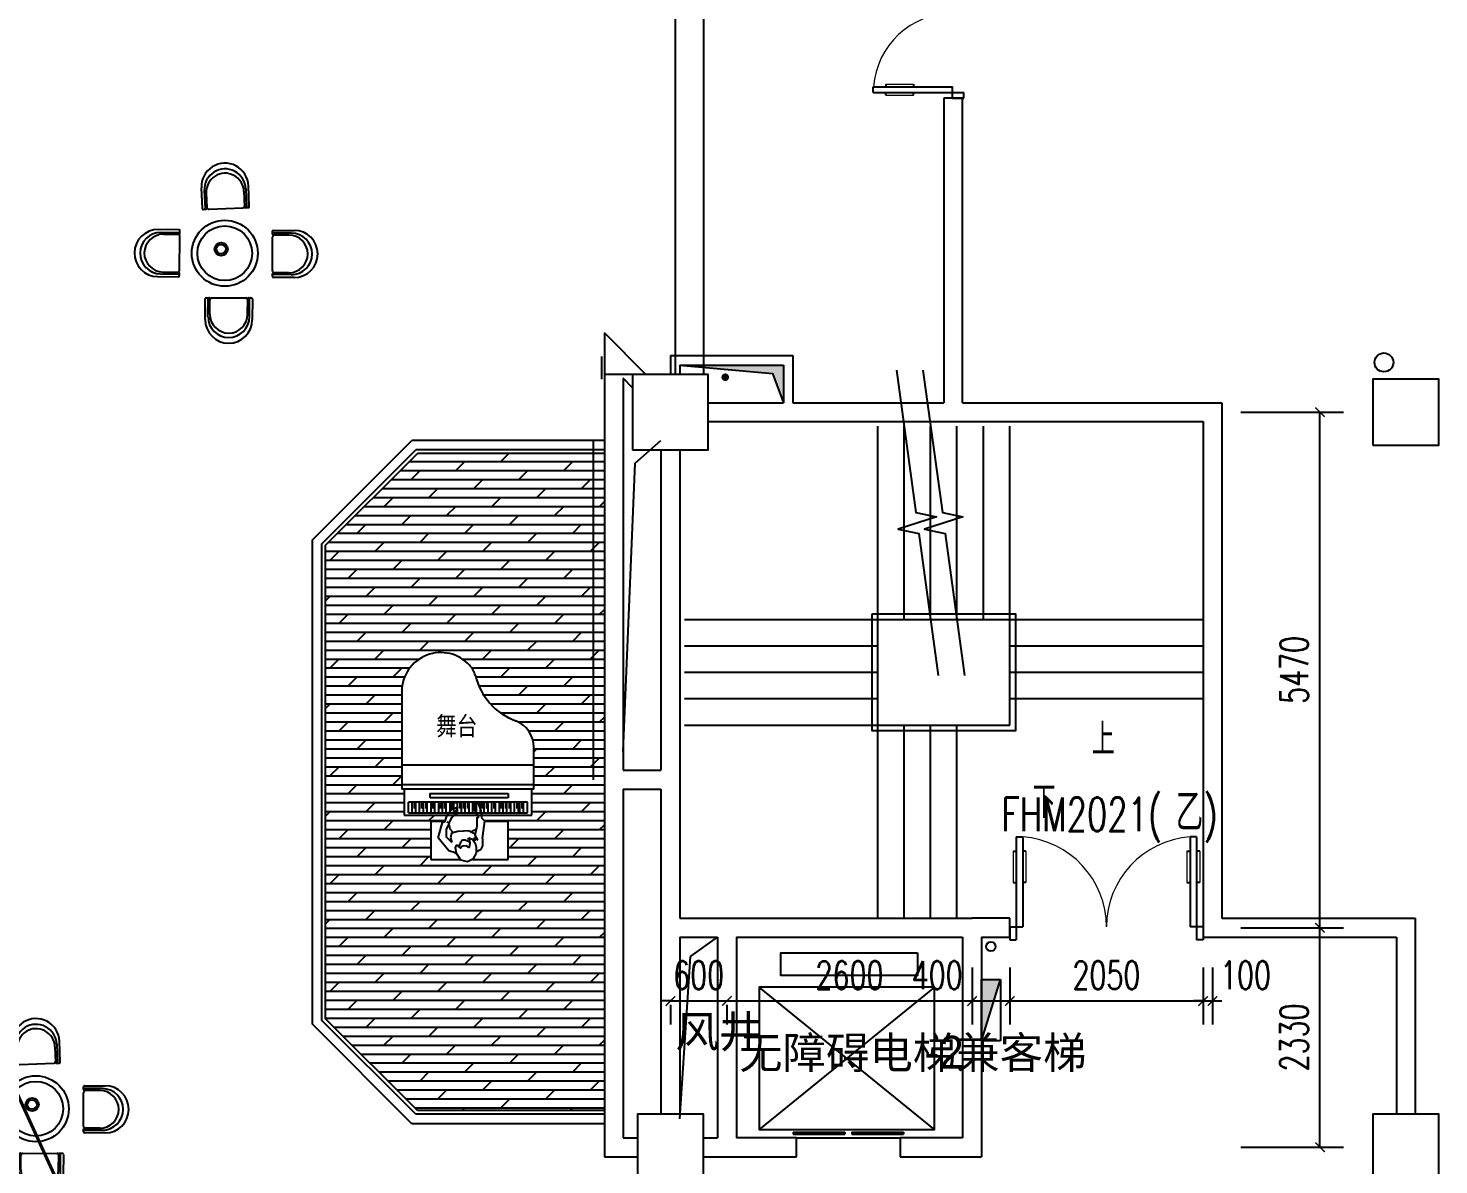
# Model space of a CAD drawing. Header units: millimetres. Extents: x 2680932 to 6187768, y 127588 to 383208.
# Drawn here: x 3094018 to 3108979, y 178841 to 190901 of the extents above; entities that cross this region are included whole.
import ezdxf

# ---------------------------------------------------------------- set-up
doc = ezdxf.new("R2010")
doc.units = ezdxf.units.MM
doc.header["$LTSCALE"] = 20
for name, color, linetype in [('COLUMN', 9, 'Continuous'), ('DIM_LEAD', 3, 'Continuous'), ('DIM_SYMB', 3, 'Continuous'), ('EQUIP_消火栓', 1, 'Continuous'), ('EVTR', 2, 'Continuous'), ('PUB_DIM', 3, 'Continuous'), ('PUB_TEXT', 41, 'Continuous'), ('STAIR', 2, 'Continuous'), ('VPIPE-消防', 1, 'Continuous'), ('WALL', 3, 'Continuous'), ('WINDOW', 4, 'Continuous'), ('WINDOW_TEXT', 183, 'Continuous'), ('WIRE-照明', 1, 'Continuous'), ('家具', 3, 'Continuous'), ('家具内线', 36, 'Continuous'), ('家具外线', 255, 'Continuous'), ('屋面排水', 210, 'Continuous'), ('标注', 6, 'Continuous'), ('细线', 8, 'Continuous'), ('门窗', 73, 'Continuous')]:
    doc.layers.add(name, color=color, linetype=linetype)
doc.styles.add('_TCH_DIM', font='SIMPLEX', dxfattribs={"bigfont": 'GBCBIG'})
doc.styles.add('_TCH_DIM_T3', font='SIMPLEX', dxfattribs={"width": 0.705882, "bigfont": 'GBCBIG'})
doc.styles.add('_TCH_WINDOW', font='SIMPLEX', dxfattribs={"bigfont": 'GBCBIG'})
doc.styles.get("Standard").update_dxf_attribs({"font": '', "width": 0.8})
doc.styles.get('Standard').set_extended_font_data('YouYuan')
doc.dimstyles.new('_TCH_ARCH&&100', dxfattribs={"dimtxt": 297.5, "dimasz": 100, "dimexe": 250, "dimexo": 300, "dimgap": 126.25, "dimtad": 1, "dimdec": 0, "dimzin": 0, "dimdsep": 46, "dimtxsty": '_TCH_DIM_T3', "dimblk": 'ARCHTICK', "dimcen": 0.09, "dimclrt": 7, "dimazin": 2, "dimtfac": 1, "dimtdec": 0, "dimtix": 1, "dimtmove": 2, "dimatfit": 3, "dimfxl": 1, "dimtolj": 1, "dimtzin": 0, "dimarcsym": 0})

# ---------------------------------------------------------------- blocks, each defined once
blk = doc.blocks.new('$TwtSys$00000434')
for p, q in [((-0.5, 0.5), (-0.5, -0.5)), ((-0.5, -0.5), (0.5, 0.5)), ((0.5, 0.5), (-0.5, 0.5)), ((0.5, -0.5), (0.5, 0.5)), ((-0.5, -0.5), (0.5, -0.5))]:
    blk.add_line(p, q)
blk.add_solid([(0.5, -0.5), (0.5, 0.5), (-0.5, -0.5)])
blk = doc.blocks.new('$DorLib2D$00000011')
for p, q in [((-0.4667, 0.4709), (-0.4667, -0.0625)), ((-0.4667, 0.4709), (-0.4333, 0.4709)), ((-0.4333, 0.4709), (-0.4333, 0.0042)), ((0.4333, 0.4709), (0.4333, 0.0042)), ((0.4667, 0.4709), (0.4333, 0.4709)), ((0.4667, 0.4709), (0.4667, -0.0625)), ((-0.4833, 0.3962), (-0.4667, 0.3962)), ((-0.4167, 0.3962), (-0.4333, 0.3962)), ((0.4167, 0.3962), (0.4333, 0.3962)), ((0.4833, 0.3962), (0.4667, 0.3962)), ((-0.4833, 0.2346), (-0.4667, 0.2346)), ((-0.4167, 0.2346), (-0.4333, 0.2346)), ((0.4167, 0.2346), (0.4333, 0.2346)), ((0.4833, 0.2346), (0.4667, 0.2346)), ((-0.5, 0.0042), (-0.4333, 0.0042)), ((-0.5, 0.0042), (-0.5, -0.0625)), ((0.5, 0.0042), (0.4333, 0.0042)), ((0.5, 0.0042), (0.5, -0.0625)), ((-0.5, -0.0625), (-0.4667, -0.0625)), ((0.5, -0.0625), (0.4667, -0.0625))]:
    blk.add_line(p, q)
at = {"lineweight": 13}
for p, q in [((-0.4833, 0.3962), (-0.4833, 0.2346)), ((-0.4167, 0.3962), (-0.4167, 0.2346)), ((0.4167, 0.3962), (0.4167, 0.2346)), ((0.4833, 0.3962), (0.4833, 0.2346))]:
    blk.add_line(p, q, dxfattribs=at)
for centre, start, end in [((-0.4667, 0.0042), 0, 85.90396), ((0.4667, 0.0042), 94.09604, 180)]:
    blk.add_arc(centre, 0.4667, start, end, dxfattribs=at)
blk = doc.blocks.new('_ArchTick')
at = {"color": 0, "linetype": 'ByBlock', "lineweight": -3, "const_width": 0.15}
blk.add_lwpolyline([(-0.5, -0.5), (0.5, 0.5)], dxfattribs=at)
blk = doc.blocks.new('*D279')
at = {"layer": 'Defpoints', "color": 0, "transparency": 16777216}
for p in [(3106579, 181357), (3107719, 181357), (3106579, 179027)]:
    blk.add_point(p, dxfattribs=at)
at = {"layer": 'PUB_DIM', "color": 0, "lineweight": -2, "transparency": 16777216}
for p, q in [((3106879, 181357), (3107969, 181357)), ((3107719, 179027), (3107719, 181357)), ((3106879, 179027), (3107969, 179027))]:
    blk.add_line(p, q, dxfattribs=at)
at = {"layer": 'PUB_DIM', "color": 0, "lineweight": -2, "transparency": 16777216, "xscale": 100, "yscale": 100, "zscale": 100}
for p, rotation in [((3107719, 181357), 90), ((3107719, 179027), 270)]:
    blk.add_blockref('_ArchTick', p, dxfattribs=dict(at, rotation=rotation))
at = {"layer": 'PUB_DIM', "color": 7, "transparency": 16777216, "insert": (3107444, 180192), "char_height": 297.5, "attachment_point": 5, "rotation": 90, "style": '_TCH_DIM_T3'}
blk.add_mtext('\\A1;2330', dxfattribs=at)
blk = doc.blocks.new('*D280')
at = {"layer": 'Defpoints', "color": 0, "transparency": 16777216}
for p in [(3106579, 186827), (3107719, 186827), (3106579, 181357)]:
    blk.add_point(p, dxfattribs=at)
at = {"layer": 'PUB_DIM', "color": 0, "lineweight": -2, "transparency": 16777216}
for p, q in [((3106879, 186827), (3107969, 186827)), ((3107719, 181357), (3107719, 186827)), ((3106879, 181357), (3107969, 181357))]:
    blk.add_line(p, q, dxfattribs=at)
at = {"layer": 'PUB_DIM', "color": 0, "lineweight": -2, "transparency": 16777216, "xscale": 100, "yscale": 100, "zscale": 100}
for p, rotation in [((3107719, 186827), 90), ((3107719, 181357), 270)]:
    blk.add_blockref('_ArchTick', p, dxfattribs=dict(at, rotation=rotation))
at = {"layer": 'PUB_DIM', "color": 7, "transparency": 16777216, "insert": (3107444, 184092), "char_height": 297.5, "attachment_point": 5, "rotation": 90, "style": '_TCH_DIM_T3'}
blk.add_mtext('\\A1;5470', dxfattribs=at)
blk = doc.blocks.new('*D281')
at = {"layer": 'Defpoints', "color": 0, "transparency": 16777216}
for p in [(3104029, 181236), (3104429, 181236), (3104429, 180579)]:
    blk.add_point(p, dxfattribs=at)
at = {"layer": 'PUB_DIM', "color": 0, "lineweight": -2, "transparency": 16777216}
for p, q in [((3104029, 180936), (3104029, 180329)), ((3104429, 180936), (3104429, 180329)), ((3104029, 180579), (3104429, 180579))]:
    blk.add_line(p, q, dxfattribs=at)
at = {"layer": 'PUB_DIM', "color": 0, "lineweight": -2, "transparency": 16777216, "xscale": 100, "yscale": 100, "zscale": 100, "rotation": 180}
blk.add_blockref('_ArchTick', (3104029, 180579), dxfattribs=at)
at = {"layer": 'PUB_DIM', "color": 0, "lineweight": -2, "transparency": 16777216, "xscale": 100, "yscale": 100, "zscale": 100}
blk.add_blockref('_ArchTick', (3104429, 180579), dxfattribs=at)
at = {"layer": 'PUB_DIM', "color": 7, "transparency": 16777216, "insert": (3103659, 180854), "char_height": 297.5, "attachment_point": 5, "style": '_TCH_DIM_T3'}
blk.add_mtext('\\A1;400', dxfattribs=at)
blk = doc.blocks.new('*D282')
at = {"layer": 'Defpoints', "color": 0, "transparency": 16777216}
for p in [(3104429, 181236), (3106479, 181236), (3106479, 180579)]:
    blk.add_point(p, dxfattribs=at)
at = {"layer": 'PUB_DIM', "color": 0, "lineweight": -2, "transparency": 16777216}
for p, q in [((3104429, 180936), (3104429, 180329)), ((3106479, 180936), (3106479, 180329)), ((3104429, 180579), (3106479, 180579))]:
    blk.add_line(p, q, dxfattribs=at)
at = {"layer": 'PUB_DIM', "color": 0, "lineweight": -2, "transparency": 16777216, "xscale": 100, "yscale": 100, "zscale": 100, "rotation": 180}
blk.add_blockref('_ArchTick', (3104429, 180579), dxfattribs=at)
at = {"layer": 'PUB_DIM', "color": 0, "lineweight": -2, "transparency": 16777216, "xscale": 100, "yscale": 100, "zscale": 100}
blk.add_blockref('_ArchTick', (3106479, 180579), dxfattribs=at)
at = {"layer": 'PUB_DIM', "color": 7, "transparency": 16777216, "insert": (3105454, 180854), "char_height": 297.5, "attachment_point": 5, "style": '_TCH_DIM_T3'}
blk.add_mtext('\\A1;2050', dxfattribs=at)
blk = doc.blocks.new('*D283')
at = {"layer": 'Defpoints', "color": 0, "transparency": 16777216}
for p in [(3106479, 181236), (3106579, 181236), (3106579, 180579)]:
    blk.add_point(p, dxfattribs=at)
at = {"layer": 'PUB_DIM', "color": 0, "lineweight": -2, "transparency": 16777216}
for p, q in [((3106479, 180936), (3106479, 180329)), ((3106579, 180936), (3106579, 180329)), ((3106479, 180579), (3106379, 180579)), ((3106479, 180579), (3106579, 180579)), ((3106579, 180579), (3106679, 180579))]:
    blk.add_line(p, q, dxfattribs=at)
at = {"layer": 'PUB_DIM', "color": 0, "lineweight": -2, "transparency": 16777216, "xscale": 100, "yscale": 100, "zscale": 100}
blk.add_blockref('_ArchTick', (3106479, 180579), dxfattribs=at)
at = {"layer": 'PUB_DIM', "color": 0, "lineweight": -2, "transparency": 16777216, "xscale": 100, "yscale": 100, "zscale": 100, "rotation": 180}
blk.add_blockref('_ArchTick', (3106579, 180579), dxfattribs=at)
at = {"layer": 'PUB_DIM', "color": 7, "transparency": 16777216, "insert": (3106929, 180854), "char_height": 297.5, "attachment_point": 5, "style": '_TCH_DIM_T3'}
blk.add_mtext('\\A1;100', dxfattribs=at)
blk = doc.blocks.new('*D284')
at = {"layer": 'Defpoints', "color": 0, "transparency": 16777216}
for p in [(3104029, 179027), (3106579, 179027), (3106579, 177857)]:
    blk.add_point(p, dxfattribs=at)
at = {"layer": 'PUB_DIM', "color": 0, "lineweight": -2, "transparency": 16777216}
for p, q in [((3104029, 178727), (3104029, 177607)), ((3106579, 178727), (3106579, 177607)), ((3104029, 177857), (3106579, 177857))]:
    blk.add_line(p, q, dxfattribs=at)
at = {"layer": 'PUB_DIM', "color": 0, "lineweight": -2, "transparency": 16777216, "xscale": 100, "yscale": 100, "zscale": 100, "rotation": 180}
blk.add_blockref('_ArchTick', (3104029, 177857), dxfattribs=at)
at = {"layer": 'PUB_DIM', "color": 0, "lineweight": -2, "transparency": 16777216, "xscale": 100, "yscale": 100, "zscale": 100}
blk.add_blockref('_ArchTick', (3106579, 177857), dxfattribs=at)
at = {"layer": 'PUB_DIM', "color": 7, "transparency": 16777216, "insert": (3105304, 178132), "char_height": 297.5, "attachment_point": 5, "style": '_TCH_DIM_T3'}
blk.add_mtext('\\A1;2550', dxfattribs=at)
blk = doc.blocks.new('*D285')
at = {"layer": 'Defpoints', "color": 0, "transparency": 16777216}
for p in [(3106579, 179027), (3108629, 179027), (3108629, 177857)]:
    blk.add_point(p, dxfattribs=at)
at = {"layer": 'PUB_DIM', "color": 0, "lineweight": -2, "transparency": 16777216}
for p, q in [((3106579, 178727), (3106579, 177607)), ((3108629, 178727), (3108629, 177607)), ((3106579, 177857), (3108629, 177857))]:
    blk.add_line(p, q, dxfattribs=at)
at = {"layer": 'PUB_DIM', "color": 0, "lineweight": -2, "transparency": 16777216, "xscale": 100, "yscale": 100, "zscale": 100, "rotation": 180}
blk.add_blockref('_ArchTick', (3106579, 177857), dxfattribs=at)
at = {"layer": 'PUB_DIM', "color": 0, "lineweight": -2, "transparency": 16777216, "xscale": 100, "yscale": 100, "zscale": 100}
blk.add_blockref('_ArchTick', (3108629, 177857), dxfattribs=at)
at = {"layer": 'PUB_DIM', "color": 7, "transparency": 16777216, "insert": (3107604, 178132), "char_height": 297.5, "attachment_point": 5, "style": '_TCH_DIM_T3'}
blk.add_mtext('\\A1;2050', dxfattribs=at)
blk = doc.blocks.new('*D292')
at = {"layer": 'Defpoints', "color": 0, "transparency": 16777216}
for p in [(3100829, 180839), (3101429, 180839), (3101429, 180579)]:
    blk.add_point(p, dxfattribs=at)
at = {"layer": 'PUB_DIM', "color": 0, "lineweight": -2, "transparency": 16777216}
for p, q in [((3100829, 180579), (3100729, 180579)), ((3100829, 180579), (3101429, 180579)), ((3101429, 180579), (3101529, 180579)), ((3100829, 180539), (3100829, 180329)), ((3101429, 180539), (3101429, 180329))]:
    blk.add_line(p, q, dxfattribs=at)
at = {"layer": 'PUB_DIM', "color": 0, "lineweight": -2, "transparency": 16777216, "xscale": 100, "yscale": 100, "zscale": 100}
blk.add_blockref('_ArchTick', (3100829, 180579), dxfattribs=at)
at = {"layer": 'PUB_DIM', "color": 0, "lineweight": -2, "transparency": 16777216, "xscale": 100, "yscale": 100, "zscale": 100, "rotation": 180}
blk.add_blockref('_ArchTick', (3101429, 180579), dxfattribs=at)
at = {"layer": 'PUB_DIM', "color": 7, "transparency": 16777216, "insert": (3101129, 180854), "char_height": 297.5, "attachment_point": 5, "style": '_TCH_DIM_T3'}
blk.add_mtext('\\A1;600', dxfattribs=at)
blk = doc.blocks.new('*D293')
at = {"layer": 'Defpoints', "color": 0, "transparency": 16777216}
for p in [(3101429, 180839), (3104029, 180839), (3104029, 180579)]:
    blk.add_point(p, dxfattribs=at)
at = {"layer": 'PUB_DIM', "color": 0, "lineweight": -2, "transparency": 16777216}
for p, q in [((3101429, 180579), (3104029, 180579)), ((3101429, 180539), (3101429, 180329)), ((3104029, 180539), (3104029, 180329))]:
    blk.add_line(p, q, dxfattribs=at)
at = {"layer": 'PUB_DIM', "color": 0, "lineweight": -2, "transparency": 16777216, "xscale": 100, "yscale": 100, "zscale": 100, "rotation": 180}
blk.add_blockref('_ArchTick', (3101429, 180579), dxfattribs=at)
at = {"layer": 'PUB_DIM', "color": 0, "lineweight": -2, "transparency": 16777216, "xscale": 100, "yscale": 100, "zscale": 100}
blk.add_blockref('_ArchTick', (3104029, 180579), dxfattribs=at)
at = {"layer": 'PUB_DIM', "color": 7, "transparency": 16777216, "insert": (3102729, 180854), "char_height": 297.5, "attachment_point": 5, "style": '_TCH_DIM_T3'}
blk.add_mtext('\\A1;2600', dxfattribs=at)
blk = doc.blocks.new('_FZH')
blk.add_lwpolyline([(-0.5, -0.5), (0.5, -0.5), (0.5, 0.5), (-0.5, 0.5)], close=True)
blk = doc.blocks.new('$DorLib2D$00000127')
at = {"color": 0}
for points in [[(-0.533, 0.795), (-0.533, 0.69)], [(-0.033, 0.795), (-0.533, 0.795)], [(-0.033, 0.69), (-0.533, 0.69)], [(-0.033, 0.795), (-0.033, 0.69)], [(0.533, 0.795), (0.033, 0.795)], [(0.033, 0.795), (0.033, 0.69)], [(0.533, 0.69), (0.033, 0.69)], [(0.533, 0.795), (0.533, 0.69)], [(0.5, 0.5), (-0.5, 0.5)]]:
    blk.add_lwpolyline(points, dxfattribs=at)
blk = doc.blocks.new('22456')
at = {"layer": '家具', "color": 36}
for p, q in [((2379649, 72906), (2378249, 72906)), ((2379649, 72699), (2378249, 72699)), ((2378548, 72607), (2379376, 72607)), ((2378548, 72561), (2378548, 72607)), ((2379376, 72561), (2378548, 72561)), ((2379376, 72607), (2379376, 72561)), ((2379580, 72515), (2378318, 72515)), ((2378318, 72400), (2378318, 72515)), ((2378358, 72400), (2378358, 72515)), ((2378381, 72515), (2378381, 72446)), ((2378398, 72400), (2378398, 72515)), ((2378438, 72400), (2378438, 72515)), ((2378456, 72515), (2378456, 72446)), ((2378479, 72400), (2378479, 72515)), ((2378502, 72515), (2378502, 72446)), ((2378519, 72400), (2378519, 72515)), ((2378559, 72400), (2378559, 72515)), ((2378576, 72515), (2378576, 72446)), ((2378599, 72400), (2378599, 72515)), ((2378640, 72400), (2378640, 72515)), ((2378657, 72515), (2378657, 72446)), ((2378680, 72400), (2378680, 72515)), ((2378703, 72515), (2378703, 72446)), ((2378720, 72400), (2378720, 72515)), ((2378729, 72375), (2378774, 72439)), ((2378760, 72400), (2378760, 72515)), ((2378774, 72439), (2378840, 72462)), ((2378778, 72515), (2378778, 72446)), ((2378836, 72440), (2378799, 72395)), ((2378801, 72400), (2378801, 72515)), ((2378840, 72462), (2378836, 72440)), ((2378841, 72400), (2378841, 72515)), ((2378864, 72515), (2378864, 72446)), ((2378881, 72400), (2378881, 72515)), ((2378904, 72515), (2378904, 72446)), ((2378921, 72400), (2378921, 72515)), ((2378944, 72515), (2378944, 72446)), ((2378962, 72400), (2378962, 72515)), ((2379002, 72400), (2379002, 72515)), ((2379009, 72455), (2379015, 72467)), ((2379064, 72351), (2379009, 72455)), ((2379015, 72467), (2379032, 72438)), ((2379019, 72515), (2379019, 72446)), ((2379032, 72438), (2379040, 72503)), ((2379040, 72503), (2379057, 72503)), ((2379042, 72400), (2379042, 72515)), ((2379057, 72503), (2379086, 72424)), ((2379082, 72400), (2379082, 72515)), ((2379086, 72424), (2379095, 72348)), ((2379100, 72515), (2379100, 72446)), ((2379123, 72400), (2379123, 72515)), ((2379146, 72515), (2379146, 72446)), ((2379163, 72400), (2379163, 72515)), ((2379203, 72400), (2379203, 72515)), ((2379226, 72515), (2379226, 72446)), ((2379243, 72400), (2379243, 72515)), ((2379284, 72400), (2379284, 72515)), ((2379301, 72515), (2379301, 72446)), ((2379324, 72400), (2379324, 72515)), ((2379347, 72515), (2379347, 72446)), ((2379364, 72400), (2379364, 72515)), ((2379387, 72515), (2379387, 72446)), ((2379404, 72400), (2379404, 72515)), ((2379445, 72400), (2379445, 72515)), ((2379468, 72515), (2379468, 72446)), ((2379485, 72400), (2379485, 72515)), ((2379499, 72400), (2379499, 72515)), ((2379522, 72515), (2379522, 72446)), ((2379539, 72400), (2379539, 72515)), ((2379580, 72400), (2379580, 72515)), ((2378318, 72400), (2379580, 72400)), ((2378635, 72136), (2378681, 72299)), ((2378681, 72299), (2378710, 72312)), ((2378710, 72312), (2378729, 72375)), ((2378721, 72223), (2378753, 72293)), ((2378753, 72293), (2378725, 72303)), ((2378780, 72357), (2378750, 72302)), ((2378763, 72227), (2378753, 72272)), ((2378833, 72395), (2378780, 72357)), ((2378799, 72395), (2378827, 72400)), ((2378827, 72400), (2378833, 72395)), ((2379025, 72164), (2379047, 72260)), ((2379047, 72260), (2379049, 72354)), ((2379049, 72354), (2379064, 72351)), ((2379095, 72348), (2379126, 72317)), ((2379126, 72317), (2379104, 72159)), ((2378746, 71997), (2378635, 72136)), ((2378724, 72143), (2378721, 72223)), ((2378781, 72087), (2378724, 72143)), ((2378790, 72195), (2378763, 72227)), ((2378776, 72184), (2378764, 72136)), ((2378764, 72136), (2378781, 72087)), ((2378844, 72203), (2378776, 72184)), ((2378964, 72212), (2378844, 72203)), ((2378884, 72109), (2378897, 72116)), ((2378897, 72116), (2378919, 72114)), ((2378919, 72114), (2378944, 72104)), ((2378950, 72127), (2378960, 72136)), ((2378961, 72121), (2378950, 72127)), ((2378960, 72136), (2378998, 72121)), ((2378971, 72107), (2378961, 72121)), ((2378964, 72212), (2379019, 72181)), ((2378992, 72207), (2379037, 72229)), ((2378998, 72121), (2379026, 72080)), ((2379017, 72139), (2379056, 72116)), ((2379025, 72102), (2379017, 72139)), ((2379056, 72116), (2379025, 72164)), ((2379104, 72159), (2379100, 72131)), ((2379100, 72131), (2379103, 72124)), ((2379103, 72124), (2379103, 72052)), ((2378814, 71977), (2378746, 71997)), ((2378834, 71968), (2378814, 71977)), ((2378819, 72029), (2378827, 72057)), ((2378828, 71973), (2378819, 72029)), ((2378827, 72057), (2378840, 72061)), ((2378874, 71901), (2378834, 71968)), ((2378840, 72061), (2378851, 72046)), ((2378851, 72046), (2378874, 72024)), ((2378858, 72049), (2378870, 72075)), ((2378870, 72075), (2378874, 72094)), ((2378874, 72094), (2378884, 72109)), ((2378874, 72024), (2378875, 72041)), ((2378875, 72041), (2378896, 72053)), ((2378896, 72053), (2378929, 72054)), ((2378929, 72054), (2378960, 72037)), ((2378944, 72104), (2378973, 72090)), ((2378960, 72037), (2378968, 72035)), ((2378968, 72035), (2378971, 72061)), ((2378972, 72080), (2378971, 72107)), ((2378971, 72061), (2378972, 72080)), ((2379038, 71972), (2379002, 71910)), ((2379026, 72080), (2379036, 72038)), ((2379084, 72009), (2379035, 71984)), ((2379035, 71984), (2379038, 71972)), ((2379036, 72038), (2379039, 71996)), ((2379103, 72052), (2379084, 72009)), ((2378945, 71881), (2378874, 71901)), ((2379002, 71910), (2378945, 71881))]:
    blk.add_line(p, q, dxfattribs=at)
at = {"layer": '标注', "color": 7, "lineweight": -3}
for p, q in [((2378249, 73688), (2378249, 72653)), ((2379649, 72653), (2379649, 73097)), ((2379649, 72653), (2378249, 72653)), ((2378272, 72653), (2378272, 72377)), ((2379626, 72377), (2379626, 72653)), ((2378272, 72377), (2379626, 72377)), ((2378556, 72308), (2378556, 71908)), ((2378702, 72308), (2378556, 72308)), ((2379376, 72308), (2379125, 72308)), ((2379376, 71908), (2379376, 72308)), ((2378556, 71908), (2378870, 71908)), ((2378999, 71908), (2379376, 71908))]:
    blk.add_line(p, q, dxfattribs=at)
for centre, radius, start, end in [((2378663, 73688), 414, 42.5316, 180), ((2378764, 73781), 276, 15.9055, 42.5316), ((2379695, 74019), 685, 193.6922, 249.3873), ((2379349, 73097), 300, 0, 69.3873)]:
    blk.add_arc(centre, radius, start, end, dxfattribs=at)
blk = doc.blocks.new('MK-JJ-0302')
at = {"layer": '家具内线'}
for p, q in [((-90465, 110125, -343), (-90571, 110000, -343)), ((-91097, 110109, -343), (-90978, 109996, -343)), ((-91372, 109818, -343), (-91253, 109706, -343)), ((-90160, 109866, -343), (-90267, 109741, -343)), ((-91310, 109151, -343), (-91199, 109272, -343)), ((-90125, 109201, -343), (-90245, 109312, -343)), ((-91017, 108880, -343), (-90905, 109000, -343)), ((-90396, 108907, -343), (-90517, 109018, -343))]:
    blk.add_line(p, q, dxfattribs=at)
for centre, radius in [((-90756, 109520, -343), 290), ((-90754, 109579, -343), 70), ((-90754, 109579, -343), 50)]:
    blk.add_circle(centre, radius, dxfattribs=at)
for centre, start, end in [((-91235, 109964, -343), 46.5335, 226.5335), ((-90313, 109995, -343), 319.6008, 139.6008), ((-91164, 109016, -343), 137.246, 317.246), ((-90260, 109054, -343), 227.246, 47.246)]:
    blk.add_arc(centre, 200, start, end, dxfattribs=at)
at = {"layer": '家具外线'}
for p, q in [((-90944, 110032, -343), (-91103, 110184, -343)), ((-91102, 110141, -343), (-90964, 110010, -343)), ((-90467, 110200, -343), (-90609, 110032, -343)), ((-90463, 110158, -343), (-90586, 110013, -343)), ((-91232, 109713, -343), (-90984, 109974, -343)), ((-90964, 109996, -343), (-90943, 110018, -343)), ((-90608, 110018, -343), (-90585, 109999, -343)), ((-90563, 109979, -343), (-90288, 109746, -343)), ((-91447, 109821, -343), (-91287, 109669, -343)), ((-91405, 109822, -343), (-91267, 109691, -343)), ((-90128, 109872, -343), (-90251, 109728, -343)), ((-90229, 109708, -343), (-90086, 109876, -343)), ((-91273, 109670, -343), (-91253, 109691, -343)), ((-90265, 109727, -343), (-90243, 109707, -343)), ((-91385, 109144, -343), (-91236, 109306, -343)), ((-91343, 109146, -343), (-91207, 109293, -343)), ((-91222, 109306, -343), (-91200, 109286, -343)), ((-91178, 109266, -343), (-90913, 109021, -343)), ((-90510, 109040, -343), (-90266, 109304, -343)), ((-90246, 109326, -343), (-90225, 109348, -343)), ((-90092, 109198, -343), (-90232, 109327, -343)), ((-90211, 109349, -343), (-90049, 109199, -343)), ((-91020, 108847, -343), (-90891, 108987, -343)), ((-90869, 108966, -343), (-91018, 108805, -343)), ((-90891, 109001, -343), (-90869, 108981, -343)), ((-90551, 108996, -343), (-90531, 109018, -343)), ((-90389, 108832, -343), (-90551, 108982, -343)), ((-90391, 108875, -343), (-90530, 109004, -343))]:
    blk.add_line(p, q, dxfattribs=at)
blk.add_circle((-90756, 109520, -343), 350, dxfattribs=at)
for centre, radius, start, end in [((-90276, 110038, -343), 250, 319.6008, 139.6008), ((-91275, 110002, -343), 250, 46.5335, 226.5335), ((-91253, 109981, -343), 220, 46.5335, 226.5335), ((-90296, 110015, -343), 220, 319.6008, 139.6008), ((-90999, 109988, -343), 20, 316.5335, 46.5335), ((-90971, 110003, -343), 10, 226.5335, 316.5335), ((-90957, 110018, -343), 10, 226.5335, 316.5335), ((-90950, 110025, -343), 10, 316.5335, 46.5335), ((-90602, 110026, -343), 10, 139.6008, 229.6008), ((-90594, 110019, -343), 10, 229.6008, 319.6008), ((-90579, 110006, -343), 10, 229.6008, 319.6008), ((-90550, 109995, -343), 20, 139.6008, 229.6008), ((-91281, 109677, -343), 10, 226.5335, 316.5335), ((-91274, 109684, -343), 10, 316.5335, 46.5335), ((-91247, 109727, -343), 20, 226.5335, 316.5335), ((-91260, 109698, -343), 10, 316.5335, 46.5335), ((-90275, 109761, -343), 20, 229.6008, 319.6008), ((-90259, 109734, -343), 10, 139.6008, 229.6008), ((-90244, 109721, -343), 10, 139.6008, 229.6008), ((-90236, 109715, -343), 10, 229.6008, 319.6008), ((-91228, 109299, -343), 10, 47.246, 137.246), ((-91192, 109250, -343), 20, 47.6103, 137.6103), ((-91206, 109279, -343), 10, 317.246, 47.246), ((-90250, 109289, -343), 20, 46.6775, 136.6775), ((-90238, 109319, -343), 10, 137.246, 227.246), ((-90218, 109342, -343), 10, 47.246, 137.246), ((-91202, 108974, -343), 250, 137.246, 317.246), ((-91181, 108997, -343), 220, 137.246, 317.246), ((-90241, 109036, -343), 220, 227.246, 47.246), ((-90219, 109016, -343), 250, 227.246, 47.246), ((-90927, 109007, -343), 20, 317.246, 47.246), ((-90898, 108994, -343), 10, 47.246, 137.246), ((-90883, 108980, -343), 10, 47.246, 137.246), ((-90876, 108973, -343), 10, 317.246, 47.246), ((-90544, 108989, -343), 10, 137.246, 227.246), ((-90537, 108996, -343), 10, 47.246, 137.246), ((-90524, 109011, -343), 10, 47.246, 137.246), ((-90496, 109026, -343), 20, 137.246, 227.246)]:
    blk.add_arc(centre, radius, start, end, dxfattribs=at)

msp = doc.modelspace()

# ---------------------------------------------------------------- hatches: boundary and pattern name
at = {"layer": '细线'}
msp.add_hatch(color=256, dxfattribs=at).paths.add_polyline_path([(3102029.1, 186927), (3101910.9, 187236.7), (3100929.1, 187327), (3102029.1, 187327)])

# ---------------------------------------------------------------- linework, layer by layer
at = {"layer": 'DIM_LEAD', "const_width": 40}
msp.add_lwpolyline([(3101406.4, 187178.2, 1), (3101415.5, 187217.1, 1)], format="xyb", close=True, dxfattribs=at)
at = {"layer": 'DIM_SYMB'}
for points in [[(3103227.9, 187271.5), (3103433.8, 185763.5), (3103652.3, 185716.2), (3103246.1, 185586), (3103464.3, 185540.6), (3103670.3, 184032.6)], [(3103507.9, 187271.5), (3103713.8, 185763.5), (3103932.3, 185716.2), (3103526.1, 185586), (3103744.3, 185540.6), (3103950.3, 184032.6)]]:
    msp.add_lwpolyline(points, dxfattribs=at)
for points in [[(3104567.5, 182695, 0, 0, 0), (3101882.9, 182695, 0, 0, 0), (3101882.9, 185546, 0, 0, 0), (3102872.3, 185546, 80, 0, 0), (3103172.3, 185546, 0, 0, 0)], [(3105402.7, 183643.4, 0, 0, 0), (3105402.7, 185546.8, 0, 0, 0), (3104350.3, 185546.8, 80, 0, 0), (3104050.3, 185546.8, 0, 0, 0)]]:
    msp.add_lwpolyline(points, format="xyseb", dxfattribs=at)
at = {"layer": 'EVTR'}
msp.add_lwpolyline([(3103449.3, 181088.6), (3103449.3, 180848.4), (3102001.2, 180848.4), (3102001.2, 181088.6)], close=True, dxfattribs=at)
msp.add_lwpolyline([(3103629.1, 180724.9), (3101771.1, 180724.9), (3101771.1, 179215.8), (3103629.1, 179215.8), (3103629.1, 180724.9), (3101771.1, 179215.8), (3103629.1, 179215.8), (3101771.1, 180724.9)], dxfattribs=at)
at = {"layer": 'STAIR'}
for p, q in [((3103029.1, 181457), (3103029.1, 186677)), ((3103309.1, 184627), (3103309.1, 186677)), ((3103589.1, 184627), (3103589.1, 186677)), ((3103869.1, 184627), (3103869.1, 186677)), ((3104149.1, 184627), (3104149.1, 186677)), ((3104429.1, 183507), (3104429.1, 186677)), ((3100979.1, 184627), (3106479.1, 184627)), ((3100979.1, 184347), (3103029.1, 184347)), ((3104429.1, 184347), (3106479.1, 184347)), ((3100979.1, 184067), (3103029.1, 184067)), ((3104429.1, 184067), (3106479.1, 184067)), ((3100979.1, 183787), (3103029.1, 183787)), ((3104429.1, 183787), (3106479.1, 183787)), ((3100979.1, 183507), (3104429.1, 183507)), ((3103309.1, 181457), (3103309.1, 183507)), ((3103589.1, 181457), (3103589.1, 183507)), ((3103869.1, 181457), (3103869.1, 183507))]:
    msp.add_line(p, q, dxfattribs=at)
at = {"layer": 'VPIPE-消防', "linetype": 'Continuous'}
msp.add_circle((3104229.1, 181157), 50, dxfattribs=at)
at = {"layer": 'WALL'}
for p, q in [((3100879.1, 194327), (3100879.1, 187227)), ((3101179.1, 194327), (3101179.1, 187227)), ((3103929.1, 190158.5), (3103729.1, 190158.5)), ((3103729.1, 190158.5), (3103729.1, 186927)), ((3103929.1, 186927), (3103929.1, 190158.5)), ((3100129.1, 187668.5), (3100129.1, 182927)), ((3100570.5, 187227), (3100129.1, 187668.5)), ((3100829.1, 187427), (3102129.1, 187427)), ((3100829.1, 187427), (3100829.1, 187227)), ((3100929.1, 187327), (3102029.1, 187327)), ((3100929.1, 187327), (3100929.1, 187227)), ((3102029.1, 187327), (3102029.1, 186927)), ((3102129.1, 187427), (3102129.1, 186927)), ((3100429.1, 187227), (3100129.1, 187227)), ((3100329.1, 187185.6), (3100329.1, 183027)), ((3100429.1, 187085.6), (3100329.1, 187185.6)), ((3101229.1, 186927), (3102029.1, 186927)), ((3102129.1, 186927), (3103729.1, 186927)), ((3103929.1, 186927), (3106679.1, 186927)), ((3106679.1, 186927), (3106679.1, 181457)), ((3101229.1, 186727), (3102029.1, 186727)), ((3102029.1, 186727), (3103829.1, 186727)), ((3103829.1, 186727), (3106479.1, 186727)), ((3106479.1, 186727), (3106479.1, 181457)), ((3100009.1, 186527), (3100009.1, 182927)), ((3100729.1, 186427), (3100729.1, 183027)), ((3100929.1, 186427), (3100929.1, 182927)), ((3100329.1, 183027), (3100729.1, 183027)), ((3100129.1, 182927), (3100129.1, 178927)), ((3100329.1, 182827), (3100329.1, 179127)), ((3100329.1, 182827), (3100729.1, 182827)), ((3100729.1, 182827), (3100729.1, 181357)), ((3100929.1, 182927), (3100929.1, 181457)), ((3100729.1, 181357), (3100729.1, 179377)), ((3100929.1, 181457), (3101429.1, 181457)), ((3101429.1, 181457), (3104029.1, 181457)), ((3104429.1, 181457), (3104029.1, 181457)), ((3104429.1, 181257), (3104429.1, 181457)), ((3106479.1, 181457), (3106479.1, 181257)), ((3106679.1, 181457), (3108729.1, 181457)), ((3108729.1, 181457), (3108729.1, 179377)), ((3100929.1, 181257), (3101329.1, 181257)), ((3100929.1, 181257), (3100929.1, 179377)), ((3101329.1, 181257), (3101329.1, 179127)), ((3101529.1, 181257), (3103929.1, 181257)), ((3101529.1, 181257), (3101529.1, 179127)), ((3103929.1, 181257), (3103929.1, 179127)), ((3104129.1, 181257), (3104429.1, 181257)), ((3104129.1, 181257), (3104129.1, 178927)), ((3106479.1, 181257), (3106579.1, 181257)), ((3106579.1, 181257), (3108529.1, 181257)), ((3108529.1, 181257), (3108529.1, 179377)), ((3100329.1, 179127), (3100479.1, 179127)), ((3101179.1, 179127), (3101329.1, 179127)), ((3102166.6, 179127), (3101529.1, 179127)), ((3102166.6, 178927), (3102166.6, 179127)), ((3103929.1, 179127), (3103266.6, 179127)), ((3103266.6, 179127), (3103266.6, 178927)), ((3100129.1, 178927), (3100479.1, 178927)), ((3101179.1, 178927), (3101429.1, 178927)), ((3101429.1, 178927), (3102166.6, 178927)), ((3103266.6, 178927), (3104129.1, 178927))]:
    msp.add_line(p, q, dxfattribs=at)
at = {"layer": 'WIRE-照明', "color": 0, "linetype": 'Continuous', "const_width": 35}
msp.add_lwpolyline([(3089741.4, 188723.1), (3102653.6, 160400.2)], dxfattribs=at)
at = {"layer": '家具', "color": 36}
for p, q in [((3100099.1, 187417), (3100099.1, 187177)), ((3097129.1, 185427), (3098129.1, 186427)), ((3100129.1, 186427), (3098129.1, 186427)), ((3098061.7, 186303.1), (3100129.1, 186303.1)), ((3098554.8, 186208.3), (3098650, 186303.5)), ((3099031, 186303.5), (3099114.5, 186387)), ((3099697.8, 186208.3), (3099793, 186303.5)), ((3097871.2, 186112.6), (3100129.1, 186112.6)), ((3097966.5, 186207.9), (3100129.1, 186207.9)), ((3098078.5, 186113), (3098173.8, 186208.3)), ((3098745.3, 186017.8), (3098840.5, 186113)), ((3099221.5, 186113), (3099316.8, 186208.3)), ((3099888.3, 186017.8), (3099983.5, 186113)), ((3097776, 186017.4), (3100129.1, 186017.4)), ((3098269, 185922.5), (3098364.3, 186017.8)), ((3099412, 185922.5), (3099507.3, 186017.8)), ((3097585.5, 185826.9), (3100129.1, 185826.9)), ((3097680.7, 185922.1), (3100129.1, 185922.1)), ((3097792.8, 185827.3), (3097888, 185922.5)), ((3098459.5, 185732), (3098554.8, 185827.3)), ((3098935.8, 185827.3), (3099031, 185922.5)), ((3099602.5, 185732), (3099697.8, 185827.3)), ((3100078.8, 185827.3), (3100129.1, 185877.6)), ((3097490.2, 185731.6), (3100129.1, 185731.6)), ((3097983.3, 185636.8), (3098078.5, 185732)), ((3099126.3, 185636.8), (3099221.5, 185732)), ((3097299.7, 185541.1), (3100129.1, 185541.1)), ((3097395, 185636.4), (3100129.1, 185636.4)), ((3097507, 185541.5), (3097602.3, 185636.8)), ((3098173.8, 185446.3), (3098269, 185541.5)), ((3098650, 185541.5), (3098745.3, 185636.8)), ((3099316.8, 185446.3), (3099412, 185541.5)), ((3099793, 185541.5), (3099888.3, 185636.8)), ((3097129.1, 185427), (3097129.1, 180377)), ((3097204.5, 185445.9), (3100129.1, 185445.9)), ((3097697.5, 185351), (3097792.8, 185446.3)), ((3098840.5, 185351), (3098935.8, 185446.3)), ((3099983.5, 185351), (3100078.8, 185446.3)), ((3097169.1, 185350.6), (3100129.1, 185350.6)), ((3097169.1, 185255.4), (3100129.1, 185255.4)), ((3097221.3, 185255.8), (3097316.5, 185351)), ((3097888, 185160.5), (3097983.3, 185255.8)), ((3098364.3, 185255.8), (3098459.5, 185351)), ((3099031, 185160.5), (3099126.3, 185255.8)), ((3099507.3, 185255.8), (3099602.5, 185351)), ((3097169.1, 185160.1), (3100129.1, 185160.1)), ((3097169.1, 185064.9), (3100129.1, 185064.9)), ((3097411.8, 185065.3), (3097507, 185160.5)), ((3098078.5, 184970), (3098173.8, 185065.3)), ((3098554.8, 185065.3), (3098650, 185160.5)), ((3099221.5, 184970), (3099316.8, 185065.3)), ((3099697.8, 185065.3), (3099793, 185160.5)), ((3097169.1, 184969.6), (3100129.1, 184969.6)), ((3097602.3, 184874.8), (3097697.5, 184970)), ((3098745.3, 184874.8), (3098840.5, 184970)), ((3099888.3, 184874.8), (3099983.5, 184970)), ((3097169.1, 184822.6), (3097221.3, 184874.8)), ((3097169.1, 184874.4), (3100129.1, 184874.4)), ((3097169.1, 184779.1), (3100129.1, 184779.1)), ((3097792.8, 184684.3), (3097888, 184779.5)), ((3098269, 184779.5), (3098364.3, 184874.8)), ((3098935.8, 184684.3), (3099031, 184779.5)), ((3099412, 184779.5), (3099507.3, 184874.8)), ((3097169.1, 184683.9), (3100129.1, 184683.9)), ((3097316.5, 184589), (3097411.8, 184684.3)), ((3098459.5, 184589), (3098554.8, 184684.3)), ((3099602.5, 184589), (3099697.8, 184684.3)), ((3100078.8, 184684.3), (3100129.1, 184734.6)), ((3097169.1, 184588.6), (3100129.1, 184588.6)), ((3097169.1, 184493.4), (3100129.1, 184493.4)), ((3097507, 184398.5), (3097602.3, 184493.8)), ((3097983.3, 184493.8), (3098078.5, 184589)), ((3098650, 184398.5), (3098745.3, 184493.8)), ((3099126.3, 184493.8), (3099221.5, 184589)), ((3099793, 184398.5), (3099888.3, 184493.8)), ((3097169.1, 184398.1), (3100129.1, 184398.1)), ((3098173.8, 184303.3), (3098269, 184398.5)), ((3099316.8, 184303.3), (3099412, 184398.5)), ((3097169.1, 184302.9), (3100129.1, 184302.9)), ((3097169.1, 184207.6), (3098166.8, 184207.6)), ((3097221.3, 184112.8), (3097316.5, 184208)), ((3097697.5, 184208), (3097792.8, 184303.3)), ((3098622.7, 184207.6), (3100129.1, 184207.6)), ((3098840.5, 184208), (3098935.8, 184303.3)), ((3099507.3, 184112.8), (3099602.5, 184208)), ((3099983.5, 184208), (3100078.8, 184303.3)), ((3097169.1, 184112.4), (3098065, 184112.4)), ((3097169.1, 184017.1), (3098010.9, 184017.1)), ((3097411.8, 183922.3), (3097507, 184017.5)), ((3097888, 184017.5), (3097983.3, 184112.8)), ((3098723.4, 184112.4), (3100129.1, 184112.4)), ((3098765.4, 184017.1), (3100129.1, 184017.1)), ((3099031, 184017.5), (3099126.3, 184112.8)), ((3099697.8, 183922.3), (3099793, 184017.5)), ((3097169.1, 183921.9), (3097985.1, 183921.9)), ((3098798.4, 183921.9), (3100129.1, 183921.9)), ((3099221.5, 183827), (3099316.8, 183922.3)), ((3097169.1, 183826.6), (3097980.7, 183826.6)), ((3097169.1, 183679.6), (3097221.3, 183731.8)), ((3097169.1, 183731.4), (3097980.7, 183731.4)), ((3097602.3, 183731.8), (3097697.5, 183827)), ((3098840.1, 183826.6), (3100129.1, 183826.6)), ((3098921.4, 183731.4), (3100129.1, 183731.4)), ((3099412, 183636.5), (3099507.3, 183731.8)), ((3099888.3, 183731.8), (3099983.5, 183827)), ((3097169.1, 183636.1), (3097980.7, 183636.1)), ((3097792.8, 183541.3), (3097888, 183636.5)), ((3099028.6, 183636.1), (3100129.1, 183636.1)), ((3100078.8, 183541.3), (3100129.1, 183591.6)), ((3097169.1, 183540.9), (3097980.7, 183540.9)), ((3097169.1, 183445.6), (3097980.7, 183445.6)), ((3097316.5, 183446), (3097411.8, 183541.3)), ((3099211.8, 183540.9), (3100129.1, 183540.9)), ((3099324.7, 183445.6), (3100129.1, 183445.6)), ((3099602.5, 183446), (3099697.8, 183541.3)), ((3097169.1, 183350.4), (3097980.7, 183350.4)), ((3097507, 183255.5), (3097602.3, 183350.8)), ((3099370.1, 183350.4), (3100129.1, 183350.4)), ((3099793, 183255.5), (3099888.3, 183350.8)), ((3097169.1, 183255.1), (3097980.7, 183255.1)), ((3097169.1, 183159.9), (3097980.7, 183159.9)), ((3097697.5, 183065), (3097792.8, 183160.3)), ((3099380.7, 183224.3), (3099412, 183255.5)), ((3099380.7, 183255.1), (3100129.1, 183255.1)), ((3099380.7, 183159.9), (3100129.1, 183159.9)), ((3099983.5, 183065), (3100078.8, 183160.3)), ((3097169.1, 183064.6), (3097980.7, 183064.6)), ((3097221.3, 182969.8), (3097316.5, 183065)), ((3099380.7, 183064.6), (3100129.1, 183064.6)), ((3099507.3, 182969.8), (3099602.5, 183065)), ((3097169.1, 182969.4), (3097980.7, 182969.4)), ((3097169.1, 182874.1), (3097980.7, 182874.1)), ((3097411.8, 182779.3), (3097507, 182874.5)), ((3097888, 182874.5), (3097980.7, 182967.3)), ((3099380.7, 182969.4), (3100129.1, 182969.4)), ((3099380.7, 182874.1), (3100129.1, 182874.1)), ((3099697.8, 182779.3), (3099793, 182874.5)), ((3097169.1, 182778.9), (3098003.7, 182778.9)), ((3097169.1, 182683.6), (3098003.7, 182683.6)), ((3097602.3, 182588.8), (3097697.5, 182684)), ((3098279.7, 182778.9), (3099107.7, 182778.9)), ((3098492.5, 182683.6), (3098573, 182683.6)), ((3098554.8, 182779.3), (3098556.5, 182781)), ((3099357.7, 182778.9), (3100129.1, 182778.9)), ((3099357.7, 182683.6), (3100129.1, 182683.6)), ((3099888.3, 182588.8), (3099983.5, 182684)), ((3097169.1, 182536.6), (3097221.3, 182588.8)), ((3097169.1, 182588.4), (3098003.7, 182588.4)), ((3098269, 182493.5), (3098326.5, 182551)), ((3098532.7, 182588.4), (3098573, 182588.4)), ((3099357.7, 182588.4), (3100129.1, 182588.4)), ((3099412, 182493.5), (3099507.3, 182588.8)), ((3097169.1, 182493.1), (3098444.3, 182493.1)), ((3097169.1, 182397.9), (3098287.7, 182397.9)), ((3097316.5, 182303), (3097411.8, 182398.3)), ((3097792.8, 182398.3), (3097888, 182493.5)), ((3098453.2, 182397.9), (3098453.2, 182397.9)), ((3098758.1, 182397.9), (3098770.7, 182397.9)), ((3098856, 182493.1), (3100129.1, 182493.1)), ((3099019.5, 182482), (3099031, 182493.5)), ((3099107.7, 182397.9), (3100129.1, 182397.9)), ((3099602.5, 182303), (3099697.8, 182398.3)), ((3100078.8, 182398.3), (3100129.1, 182448.6)), ((3097169.1, 182302.6), (3098287.7, 182302.6)), ((3097983.3, 182207.8), (3098078.5, 182303)), ((3098464.6, 182308.1), (3098464.6, 182308.1)), ((3098470.2, 182302.6), (3098470.2, 182302.6)), ((3098498.3, 182302.6), (3098498.3, 182302.6)), ((3098506, 182349.5), (3098506, 182349.5)), ((3098516.5, 182360), (3098516.5, 182360)), ((3099107.7, 182302.6), (3100129.1, 182302.6)), ((3099126.3, 182207.8), (3099221.5, 182303)), ((3097169.1, 182207.4), (3098287.7, 182207.4)), ((3097169.1, 182112.1), (3098287.7, 182112.1)), ((3097507, 182112.5), (3097602.3, 182207.8)), ((3098173.8, 182017.3), (3098269, 182112.5)), ((3098596.4, 182207.4), (3098606.2, 182207.4)), ((3098698.3, 182207.4), (3098699.8, 182207.4)), ((3099107.7, 182207.4), (3100129.1, 182207.4)), ((3099107.7, 182112.1), (3100129.1, 182112.1)), ((3099316.8, 182017.3), (3099412, 182112.5)), ((3099793, 182112.5), (3099888.3, 182207.8)), ((3097169.1, 182016.9), (3100129.1, 182016.9)), ((3097697.5, 181922), (3097792.8, 182017.3)), ((3098840.5, 181922), (3098935.8, 182017.3)), ((3099983.5, 181922), (3100078.8, 182017.3)), ((3097169.1, 181921.6), (3100129.1, 181921.6)), ((3097169.1, 181826.4), (3100129.1, 181826.4)), ((3097221.3, 181826.8), (3097316.5, 181922)), ((3097888, 181731.5), (3097983.3, 181826.8)), ((3098364.3, 181826.8), (3098459.5, 181922)), ((3099031, 181731.5), (3099126.3, 181826.8)), ((3099507.3, 181826.8), (3099602.5, 181922)), ((3097169.1, 181731.1), (3100129.1, 181731.1)), ((3097169.1, 181635.9), (3100129.1, 181635.9)), ((3097411.8, 181636.3), (3097507, 181731.5)), ((3098078.5, 181541), (3098173.8, 181636.3)), ((3098554.8, 181636.3), (3098650, 181731.5)), ((3099221.5, 181541), (3099316.8, 181636.3)), ((3099697.8, 181636.3), (3099793, 181731.5)), ((3097169.1, 181540.6), (3100129.1, 181540.6)), ((3097602.3, 181445.8), (3097697.5, 181541)), ((3098745.3, 181445.8), (3098840.5, 181541)), ((3099888.3, 181445.8), (3099983.5, 181541)), ((3097169.1, 181393.6), (3097221.3, 181445.8)), ((3097169.1, 181445.4), (3100129.1, 181445.4)), ((3097169.1, 181350.1), (3100129.1, 181350.1)), ((3097792.8, 181255.3), (3097888, 181350.5)), ((3098269, 181350.5), (3098364.3, 181445.8)), ((3098935.8, 181255.3), (3099031, 181350.5)), ((3099412, 181350.5), (3099507.3, 181445.8)), ((3097169.1, 181254.9), (3100129.1, 181254.9)), ((3097316.5, 181160), (3097411.8, 181255.3)), ((3098459.5, 181160), (3098554.8, 181255.3)), ((3099602.5, 181160), (3099697.8, 181255.3)), ((3100078.8, 181255.3), (3100129.1, 181305.6)), ((3097169.1, 181159.6), (3100129.1, 181159.6)), ((3097169.1, 181064.4), (3100129.1, 181064.4)), ((3097507, 180969.5), (3097602.3, 181064.8)), ((3097983.3, 181064.8), (3098078.5, 181160)), ((3098650, 180969.5), (3098745.3, 181064.8)), ((3099126.3, 181064.8), (3099221.5, 181160)), ((3099793, 180969.5), (3099888.3, 181064.8)), ((3097169.1, 180969.1), (3100129.1, 180969.1)), ((3098173.8, 180874.3), (3098269, 180969.5)), ((3099316.8, 180874.3), (3099412, 180969.5)), ((3097169.1, 180873.9), (3100129.1, 180873.9)), ((3097169.1, 180778.6), (3100129.1, 180778.6)), ((3097221.3, 180683.8), (3097316.5, 180779)), ((3097697.5, 180779), (3097792.8, 180874.3)), ((3098364.3, 180683.8), (3098459.5, 180779)), ((3098840.5, 180779), (3098935.8, 180874.3)), ((3099507.3, 180683.8), (3099602.5, 180779)), ((3099983.5, 180779), (3100078.8, 180874.3)), ((3097169.1, 180683.4), (3100129.1, 180683.4)), ((3097169.1, 180588.1), (3100129.1, 180588.1)), ((3097411.8, 180493.3), (3097507, 180588.5)), ((3097888, 180588.5), (3097983.3, 180683.8)), ((3098554.8, 180493.3), (3098650, 180588.5)), ((3099031, 180588.5), (3099126.3, 180683.8)), ((3099697.8, 180493.3), (3099793, 180588.5)), ((3097169.1, 180492.9), (3100129.1, 180492.9)), ((3098078.5, 180398), (3098173.8, 180493.3)), ((3099221.5, 180398), (3099316.8, 180493.3)), ((3098129.1, 179377), (3097129.1, 180377)), ((3097169.1, 180397.6), (3100129.1, 180397.6)), ((3097260.3, 180302.4), (3100129.1, 180302.4)), ((3097602.3, 180302.8), (3097697.5, 180398)), ((3098269, 180207.5), (3098364.3, 180302.8)), ((3098745.3, 180302.8), (3098840.5, 180398)), ((3099412, 180207.5), (3099507.3, 180302.8)), ((3099888.3, 180302.8), (3099983.5, 180398)), ((3097355.5, 180207.1), (3100129.1, 180207.1)), ((3097792.8, 180112.3), (3097888, 180207.5)), ((3098935.8, 180112.3), (3099031, 180207.5)), ((3100078.8, 180112.3), (3100129.1, 180162.6)), ((3097450.8, 180111.9), (3100129.1, 180111.9)), ((3097546, 180016.6), (3100129.1, 180016.6)), ((3097983.3, 179921.8), (3098078.5, 180017)), ((3098459.5, 180017), (3098554.8, 180112.3)), ((3099126.3, 179921.8), (3099221.5, 180017)), ((3099602.5, 180017), (3099697.8, 180112.3)), ((3097641.3, 179921.4), (3100129.1, 179921.4)), ((3098650, 179826.5), (3098745.3, 179921.8)), ((3099793, 179826.5), (3099888.3, 179921.8)), ((3097736.5, 179826.1), (3100129.1, 179826.1)), ((3097831.8, 179730.9), (3100129.1, 179730.9)), ((3098173.8, 179731.3), (3098269, 179826.5)), ((3098840.5, 179636), (3098935.8, 179731.3)), ((3099316.8, 179731.3), (3099412, 179826.5)), ((3099983.5, 179636), (3100078.8, 179731.3)), ((3097927, 179635.6), (3100129.1, 179635.6)), ((3098022.3, 179540.4), (3100129.1, 179540.4)), ((3098364.3, 179540.8), (3098459.5, 179636)), ((3099031, 179445.5), (3099126.3, 179540.8)), ((3099507.3, 179540.8), (3099602.5, 179636)), ((3098117.5, 179445.1), (3100129.1, 179445.1)), ((3098621.5, 179417), (3098650, 179445.5)), ((3099764.5, 179417), (3099793, 179445.5)), ((3100129.1, 179377), (3098129.1, 179377))]:
    msp.add_line(p, q, dxfattribs=at)
at = {"layer": '屋面排水'}
msp.add_circle((3108397.3, 187354.4), 100, dxfattribs=at)
at = {"layer": '标注', "color": 7, "lineweight": -3}
for p, q in [((3100129.1, 187347), (3100129.1, 187147)), ((3097029.1, 185468.5), (3098087.7, 186527)), ((3100129.1, 186527), (3098087.7, 186527)), ((3097169.1, 185410.5), (3098145.6, 186387)), ((3100129.1, 186387), (3098145.6, 186387)), ((3097029.1, 185468.5), (3097029.1, 180335.6)), ((3097169.1, 185410.5), (3097169.1, 180393.6)), ((3098087.7, 179277), (3097029.1, 180335.6)), ((3098145.6, 179417), (3097169.1, 180393.6)), ((3100129.1, 179417), (3098145.6, 179417)), ((3100129.1, 179277), (3098087.7, 179277))]:
    msp.add_line(p, q, dxfattribs=at)
at = {"layer": '细线'}
for points in [[(3100929.1, 187327), (3101910.9, 187236.7), (3102029.1, 186927)], [(3100329.1, 183227), (3100456.4, 186284.7), (3100729.1, 186527)], [(3100929.1, 179327), (3101043.8, 181052), (3101329.1, 181257)]]:
    msp.add_lwpolyline(points, dxfattribs=at)
msp.add_lwpolyline([(3102969.1, 184687), (3104489.1, 184687), (3104489.1, 183447), (3102969.1, 183447)], close=True, dxfattribs=at)

# ---------------------------------------------------------------- block references
at = {"layer": 'COLUMN'}
for p, xscale, yscale, zscale in [((3100829.1, 186827), 800, 800, 800), ((3108629.1, 186827), 700, 700, 700), ((3100829.1, 179027), 700, 700, 700), ((3108629.1, 179027), 700, 700, 700)]:
    msp.add_blockref('_FZH', p, dxfattribs=dict(at, xscale=xscale, yscale=yscale, zscale=zscale))
at = {"layer": 'EQUIP_消火栓', "xscale": -650, "yscale": 200, "zscale": 650, "rotation": 270}
msp.add_blockref('$TwtSys$00000434', (3104229.1, 180482), dxfattribs=at)
at = {"layer": 'WINDOW', "xscale": -1800, "yscale": -1800, "zscale": -1800, "rotation": 270}
msp.add_blockref('$DorLib2D$00000011', (3103829.1, 191058.5), dxfattribs=at)
at = {"layer": 'WINDOW'}
for name, p, xscale, yscale, zscale in [('$DorLib2D$00000011', (3105454.1, 181357), 2050, 2050, 2050), ('$DorLib2D$00000127', (3102716.6, 179027), -1100, 200, -1100)]:
    msp.add_blockref(name, p, dxfattribs=dict(at, xscale=xscale, yscale=yscale, zscale=zscale))
at = {"layer": '家具外线', "rotation": 42.68635263398633}
for p in [(3237068.5, 169537.7, 342.9), (3235063.8, 160461.4, 342.9)]:
    msp.add_blockref('MK-JJ-0302', p, dxfattribs=at)
at = {"layer": '标注', "color": 7, "lineweight": -3}
msp.add_blockref('22456', (719732.1, 110174), dxfattribs=at)

# ---------------------------------------------------------------- texts
at = {"layer": 'PUB_TEXT', "style": '_TCH_DIM'}
for s, p in [('上', (3105298.4, 183188.4)), ('下', (3104672.5, 182520))]:
    msp.add_text(s, height=337.6, dxfattribs=at).set_placement(p)
at = {"layer": 'PUB_TEXT'}
for s, height, p in [('风井', 337.59, (3100882.3, 180085.9)), ('无障碍电梯兼客梯', 337.59, (3101558.7, 179860.8)), ('-2', 350, (3103524.7, 179860.8))]:
    msp.add_text(s, height=height, dxfattribs=at).set_placement(p)
at = {"layer": 'WINDOW_TEXT', "style": '_TCH_WINDOW', "width": 0.705882}
for s, p in [('FHM2021(', (3104340.6, 182380)), (')', (3106483.5, 182380))]:
    msp.add_text(s, height=357, dxfattribs=at).set_placement(p)
at = {"layer": 'WINDOW_TEXT', "style": '_TCH_WINDOW'}
msp.add_text('乙', height=405.1, dxfattribs=at).set_placement((3106188.6, 182380))
at = {"layer": '门窗', "color": 36, "linetype": 'Continuous', "ltscale": 40, "insert": (3098345.2, 183375.3), "char_height": 200, "width": 2700, "attachment_point": 7}
msp.add_mtext('{\\fSimSun|b0|i0|c134|p54;\\C7;舞台}', dxfattribs=at)

# ---------------------------------------------------------------- dimensions: what is measured, and where the dimension line sits
at = {"layer": 'PUB_DIM'}
for p1, p2, distance, picture, middle in [((3106579.1, 181357), (3106579.1, 186827), -1139.9, '*D280', (3107443.9, 184092)), ((3106579.1, 179027), (3106579.1, 181357), -1139.9, '*D279', (3107443.9, 180192)), ((3104429.1, 181235.5), (3106479.1, 181235.5), -656.5, '*D282', (3105454.1, 180854)), ((3100829.1, 180839.3), (3101429.1, 180839.3), -260.3, '*D292', (3101129.1, 180854)), ((3101429.1, 180839.3), (3104029.1, 180839.3), -260.3, '*D293', (3102729.1, 180854)), ((3104029.1, 179027), (3106579.1, 179027), -1170, '*D284', (3105304.1, 178132.1)), ((3106579.1, 179027), (3108629.1, 179027), -1170, '*D285', (3107604.1, 178132.1))]:
    dim = msp.add_aligned_dim(p1=p1, p2=p2, distance=distance, dimstyle='_TCH_ARCH&&100', dxfattribs=at)
    dim.commit()
    dim.dimension.update_dxf_attribs({"geometry": picture, "text_midpoint": middle})
for base, p1, p2, picture, middle in [((3104429.1, 180579), (3104029.1, 181235.5), (3104429.1, 181235.5), '*D281', (3103659.1, 180854)), ((3106579.1, 180579), (3106479.1, 181235.5), (3106579.1, 181235.5), '*D283', (3106929.1, 180854))]:
    dim = msp.add_linear_dim(base=base, p1=p1, p2=p2, angle=0, dimstyle='_TCH_ARCH&&100', dxfattribs=at)
    dim.commit()
    dim.dimension.update_dxf_attribs({"geometry": picture, "text_midpoint": middle, "dimtype": 161})

doc.saveas('drawing.dxf')
